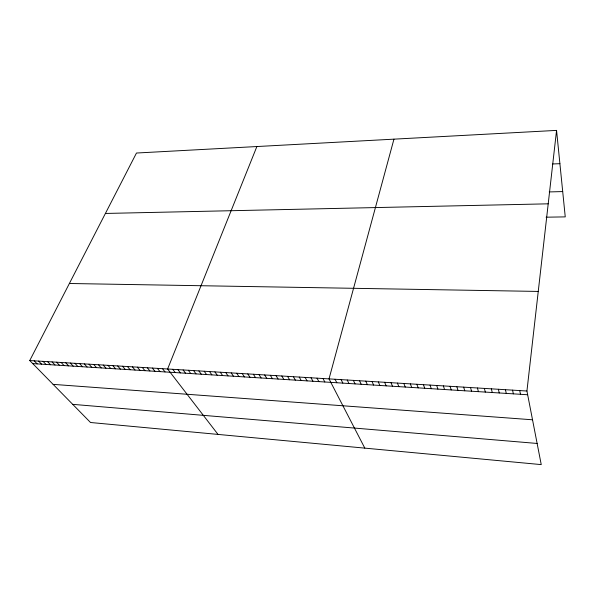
<?xml version="1.0" encoding="UTF-8"?>
<svg xmlns="http://www.w3.org/2000/svg" width="595" height="595" viewBox="0 0 595 595"><rect width="100%" height="100%" fill="white"/><g stroke="black" fill="none" stroke-linecap="round" stroke-linejoin="round"><path stroke-width="0.89" d="M526.932 391.019L556.556 130.394L136.478 153.027L29.75 360.548L90.522 422.502L541.242 464.606L526.932 391.019L29.75 360.548M393.95 139.156L329.02 378.889L364.809 448.124M256.876 146.541L167.612 368.997L218.023 434.417M552.71 163.967L559.902 163.685M549.207 191.932L562.706 191.575M105.404 213.449L548.211 203.825M546.106 217.19L565.25 216.885L556.556 130.394M69.377 283.495L538.252 291.431M32.755 363.612L527.661 394.753M53.111 384.363L532.525 419.787M72.709 404.347L537.129 443.454M34.168 360.823L37.158 363.887M38.608 361.091L41.583 364.17M43.071 361.366L46.031 364.445M47.555 361.641L50.501 364.728M52.062 361.916L54.993 365.01M56.599 362.199L59.515 365.293M61.151 362.474L64.052 365.583M65.733 362.757L68.611 365.865M70.329 363.039L73.2 366.156M74.955 363.322L77.811 366.446M79.604 363.605L82.445 366.736M84.282 363.895L87.101 367.033M88.975 364.177L91.779 367.323M93.698 364.467L96.487 367.621M98.45 364.757L101.217 367.918M103.218 365.055L105.969 368.216M108.015 365.345L110.752 368.521M112.842 365.642L115.556 368.818M117.684 365.94L120.383 369.123M122.563 366.237L125.24 369.428M127.456 366.535L130.119 369.74M132.388 366.84L135.028 370.045M137.333 367.145L139.959 370.358M142.317 367.45L144.92 370.67M147.322 367.755L149.91 370.983M152.35 368.067L154.916 371.295M157.407 368.372L159.958 371.615M162.494 368.684L165.023 371.935M172.751 369.317L175.242 372.574M177.92 369.629L180.389 372.901M183.119 369.949L185.566 373.229M188.347 370.269L190.772 373.556M193.606 370.588L196.008 373.883M198.886 370.916L201.266 374.218M204.197 371.243L206.562 374.545M209.544 371.57L211.88 374.88M214.914 371.897L217.234 375.222M220.321 372.232L222.612 375.557M225.75 372.559L228.019 375.899M231.217 372.894L233.463 376.241M236.706 373.236L238.93 376.583M242.232 373.571L244.433 376.933M247.788 373.913L249.967 377.275M253.381 374.255L255.53 377.632M258.996 374.597L261.123 377.981M264.649 374.947L266.746 378.331M270.338 375.296L272.406 378.688M276.05 375.646L278.096 379.052M281.799 375.995L283.822 379.409M287.586 376.352L289.579 379.774M293.402 376.709L295.365 380.138M299.248 377.066L301.189 380.503M305.138 377.423L307.042 380.867M311.051 377.788L312.933 381.239M317.009 378.152L318.861 381.611M322.996 378.524L324.818 381.99M335.052 379.26L336.822 382.741M341.121 379.632L342.861 383.12M347.227 380.004L348.938 383.507M353.37 380.384L355.044 383.887M359.551 380.763L361.195 384.281M365.761 381.142L367.375 384.668M372.016 381.529L373.601 385.054M378.308 381.908L379.855 385.448M384.638 382.302L386.155 385.85M391.004 382.689L392.484 386.244M397.408 383.083L398.858 386.646M403.849 383.478L405.269 387.048M410.334 383.872L411.718 387.457M416.857 384.273L418.203 387.866M423.424 384.675L424.733 388.275M430.021 385.084L431.301 388.691M436.671 385.486L437.913 389.108M443.357 385.895L444.562 389.524M450.08 386.311L451.248 389.941M456.848 386.728L457.979 390.365M463.661 387.144L464.755 390.796M470.519 387.561L471.567 391.22M477.413 387.985L478.425 391.651M484.352 388.409L485.327 392.09M491.336 388.84L492.273 392.522M498.365 389.271L499.257 392.968M505.438 389.703L506.293 393.407M512.555 390.141L513.366 393.853M519.725 390.58L520.491 394.299"/></g></svg>
